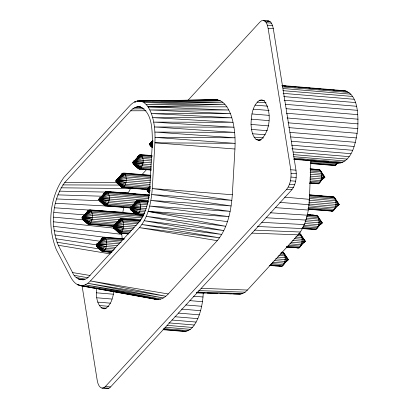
<?xml version="1.0" encoding="UTF-8"?>
<svg xmlns="http://www.w3.org/2000/svg" width="409" height="409" viewBox="0 0 409 409"><rect width="100%" height="100%" fill="white"/><g stroke="black" fill="none" stroke-linecap="round" stroke-linejoin="round"><path stroke-width="0.61" d="M293.785 159.326L338.816 163.073C353.248 161.233 356.07 140.118 357.788 128.615C358.11 116.729 358.964 95.64 345.165 90.772L281.74 85.491M138.917 106.667C152.772 110.936 152.235 131.228 152.342 142.925L149.73 188.656C148.789 200.507 146.396 213.099 138.615 222.501L89.632 275.784C84.903 282.578 75.077 279.879 72.582 272.578L58.272 245.252C50.159 225.308 52.02 200.113 64.755 182.486L130.66 110.793C133.048 108.063 136.509 106.284 140.185 106.652M143.314 215.308L91.289 210.978L82.654 216.525L81.979 217.839L82.613 219.244L87.725 223.963L89.361 224.137C92.961 220.829 93.492 214.076 90.588 210.17L89.791 209.837L88.124 210.635L84.735 215.108M104.76 308.821L103.487 308.713L101.258 307.778C96.386 302.839 96.146 295.232 96.381 288.693M123.365 239.776L105.599 238.299L96.964 243.851L96.289 245.165L96.923 246.566L102.035 251.29L103.671 251.463C107.27 248.156 107.802 241.402 104.898 237.496L103.262 237.322L99.801 241.438M148.815 195.952L108.206 192.573L99.571 198.12L98.901 199.434L99.53 200.839L104.643 205.558L106.279 205.732C109.878 202.424 110.41 195.671 107.506 191.765L105.87 191.591L105.047 192.23L101.657 196.703M140.282 221.371L122.516 219.894L113.881 225.446L113.211 226.76L113.84 228.161L118.953 232.885L120.589 233.058C124.188 229.751 124.719 222.997 121.816 219.091L121.023 218.759L119.356 219.556L115.589 224.521M150.507 176.279L125.123 174.168L116.493 179.715L115.819 181.029L116.447 182.434L121.565 187.153L123.201 187.327C126.795 184.019 127.332 177.266 124.428 173.36L122.792 173.186L121.964 173.825L118.201 178.794M148.319 202.23L139.433 201.489L130.803 207.041L130.128 208.355L130.757 209.756L135.875 214.48L137.511 214.653C141.11 211.346 141.642 204.592 138.738 200.686L137.94 200.354L136.274 201.151L132.511 206.116M152.194 156.606L142.046 155.763L133.411 161.31L132.736 162.624L133.37 164.029L138.482 168.748L140.118 168.922C143.717 165.614 144.249 158.861 141.345 154.955L140.548 154.622L138.886 155.42L135.497 159.893M251.039 124.423C251.254 116.003 252.148 105.706 259.475 100.297L261.821 99.852L264.05 100.788C272.164 111.049 270.569 131.299 260.62 139.898L258.268 140.343L256.039 139.408C252.026 135.578 251.412 129.668 251.039 124.423L268.825 125.906M269.96 265.538L282.128 266.325C285.722 263.018 286.254 256.264 283.355 252.358L282.558 252.026M82.097 285.983L97.204 380.298L97.945 383.402L99.05 385.84L100.45 387.451L102.04 388.115L103.722 387.798L105.374 386.515L286.719 189.244C290.896 183.769 291.551 176.381 290.768 169.74L268.11 28.267L267.368 25.164L266.259 22.725L264.863 21.12L263.268 20.45L261.591 20.767L259.94 22.05L187.833 100.486M102.04 388.115L107.245 388.55L108.922 388.233L110.573 386.95L291.924 189.679C296.101 184.203 296.75 176.816 295.973 170.175L273.309 28.702L272.568 25.598L271.464 23.16L270.068 21.549L268.473 20.885L263.268 20.45M286.249 247.082L299.045 247.92C302.645 244.613 303.176 237.859 300.272 233.953L299.475 233.621M301.908 228.575L315.968 229.515C319.562 226.208 320.094 219.454 317.19 215.548L307.583 214.48M309.552 183.263L318.575 183.789C322.174 180.476 322.706 173.723 319.802 169.817L310.196 168.753M308.13 209.275L332.885 211.11C336.484 207.803 337.016 201.049 334.112 197.143L333.315 196.811L309.398 194.817M234.94 149.009C235.507 137.107 234.664 124.898 230.425 113.661C227.885 107.316 223.227 99.643 215.471 99.801L139.382 100.88C135.604 100.726 132.317 103.012 129.837 105.65L63.927 177.342C49.208 197.716 47.061 226.842 56.437 249.899L70.747 277.22C72.756 280.901 75.634 284.598 79.929 285.574L155.901 299.414C160.706 300.247 165.144 297.348 168.257 293.959L217.245 240.676C227.823 227.936 231.065 210.824 232.327 194.74L234.94 149.009L154.899 142.792C155.369 132.945 154.684 122.884 151.376 113.528C149.27 108.099 145.798 101.657 139.382 100.88L217.956 99.965L141.724 101.381L220.369 100.767L143.978 102.562L222.685 102.189L146.105 104.402L224.878 104.223L148.063 106.867L228.774 109.995L149.832 109.929L230.425 113.661L151.376 113.528L231.857 117.792L152.675 117.613L233.043 122.327L153.707 122.112L233.974 127.219L154.454 126.964L234.633 132.398L154.909 132.081L235.022 137.802L155.057 137.383L235.119 143.365L154.899 142.792L152.286 188.523C151.202 202.225 148.436 216.78 139.438 227.644L90.455 280.932C87.771 283.805 84.034 286.244 79.929 285.574L158.37 299.562L82.562 285.646L160.87 299.076L85.225 284.884L163.37 297.972L87.874 283.299L165.844 296.259L90.455 280.932L168.257 293.959M196.463 292.813L240.339 294.163L242.736 293.544L245.119 292.164L247.44 290.042L298.202 234.827C306.305 224.97 308.647 211.739 309.414 199.341L310.922 160.246M163.104 329.7L184.035 331.443C191.141 331.556 195.17 324.24 197.813 318.642C201.269 310.492 202.89 301.658 203.253 292.844M113.86 291.152C112.95 297.363 111.366 304.531 105.839 308.268L103.487 308.713M123.84 206.928L122.823 212.297L96.907 210.589M149.5 192.905L147.68 191.351L147.046 189.95L147.721 188.636L149.755 187.327M271.121 263.56L283.708 264.608L284.178 263.493M310.083 181.228L320.155 182.066L320.625 180.952M288.667 245.206L300.625 246.203L301.096 245.088M303.069 226.591L317.548 227.798L318.253 226.126M308.662 207.24L334.465 209.393L334.935 208.278M86.948 212.68L88.124 210.635L87.091 212.251M103.871 194.275L105.047 192.23L102.976 195.461L104.29 193.314M120.788 175.87L121.964 173.825L120.241 176.514M101.049 240.482L102.439 237.961L101.059 240.114M137.705 157.465L138.886 155.42L137.848 157.036M118.181 221.596L119.356 219.556L116.943 223.319M134.888 203.672L136.274 201.151L134.551 203.84M337.497 162.7L336.321 164.74L334.654 165.543L310.738 163.549M320.227 181.494L319.398 183.145L309.961 182.358M283.78 264.03L282.951 265.686L270.364 264.638M337.425 162.537L336.321 164.74L310.518 162.593M300.978 245.073L299.874 247.281L287.287 246.233M317.343 227.772L316.791 228.876L302.317 227.67M334.536 208.815L333.708 210.471L307.905 208.319M319.189 182.787L318.575 183.789L309.761 183.053M336.106 164.382L335.492 165.384L310.947 163.339M86.693 212.792L87.373 211.719M119.852 177.056L121.212 174.909M137.45 157.577L138.13 156.504M101.003 240.114L101.683 239.04M116.902 223.324L118.6 220.635M134.162 204.382L135.522 202.23M320.155 182.066L322.778 178.707L324.874 177.255L320.503 170.625L310.431 169.786M337.824 162.7L337.077 163.661L310.641 161.463M283.708 264.608L286.331 261.244L288.427 259.797L284.05 253.161L280.906 252.9M300.625 246.203L303.248 242.839L301.259 244.756L289.93 243.815M317.548 227.798L319.792 224.914M334.465 209.393L337.088 206.029L339.184 204.582L334.813 197.946L309.633 195.85M86.289 213.334L88.952 209.996L83.62 215.993L90.588 210.17L135.635 213.922M102.444 195.885L103.589 194.454M104.73 193.022L105.87 191.591L98.901 199.434L107.864 204.014L132.608 206.075M119.367 177.48L122.792 173.186L117.46 179.183M137.424 157.644L139.709 154.781L133.968 161.238M100.215 241.136L103.262 237.322L104.53 237.424M115.992 224.163L117.516 222.256M118.278 221.3L120.18 218.917L121.453 219.019M132.915 205.758L137.102 200.512L138.37 200.614M152.94 140.527L149.658 144.219L150.287 145.624L152.562 147.567M97.521 243.779L103.262 237.322M120.18 218.917L113.211 226.76L122.173 231.341L130.42 232.026M131.361 206.969L137.102 200.512M148.278 188.564L149.919 186.719M141.805 174.761L146.545 169.607M151.391 142.439L152.695 141.105M134.04 161.289L140.548 154.622L151.969 155.573M117.557 179.249L123.63 173.027L150.916 175.303M99.765 198.544L98.901 199.434L108.497 202.573L133.876 204.684M101.069 197.21L106.713 191.432L149.224 194.975M83.717 216.059L89.791 209.837L135.476 213.641M148.784 188.171L150.088 186.836M132.296 206.131L137.94 200.354L148.094 201.197M114.075 225.87L113.211 226.76L122.807 229.894L131.688 230.635M115.379 224.536L121.023 218.759L140.691 220.395M98.027 243.386L104.101 237.164L124.408 238.851M310.088 179.73L320.789 180.625L322.778 178.707M308.667 205.747L335.099 207.946L337.088 206.029M303.703 225.144L318.182 226.351L319.373 225.201M272.384 262.164L284.342 263.161L286.331 261.244M151.468 142.603L152.828 141.396M135.456 160.205L141.345 154.955L152.133 155.855M117.628 179.413L124.428 173.36L150.44 175.527M99.806 198.626L98.901 199.434L108.963 200.86L134.98 203.028M101.166 197.414L107.506 191.765L149.382 195.257M83.794 216.223L90.588 210.17M132.393 206.335L138.738 200.686L148.252 201.479M114.116 225.952L113.211 226.76L123.273 228.186L133.426 229.03M115.926 224.337L121.816 219.091L140.486 220.604M99.914 241.934L104.898 237.496L124.198 239.066M318.182 226.351L322.266 222.987L317.89 216.351L307.19 215.461M301.259 244.756L305.344 241.392L300.973 234.756L298.452 234.546M152.664 141.228L149.858 143.564L149.658 144.219L152.46 145.65M133.876 161.192L141.345 154.955M149.996 184.464L125.885 182.455L116.023 180.374L124.428 173.36M107.506 191.765L99.101 198.779L108.963 200.86M149.714 189.812L147.25 189.295L150.052 186.954M145.906 210.257L140.195 209.781L130.333 207.7L138.738 200.686M121.816 219.091L113.411 226.105L123.273 228.186M115.87 247.384L106.355 246.591L96.493 244.51L104.898 237.496M320.789 180.625L323.979 178.017L321.53 177.056L310.201 176.11M335.099 207.946L338.289 205.344L335.84 204.377L308.78 202.123M284.342 263.161L287.532 260.559L285.083 259.592L275.64 258.805M152.894 141.494L149.858 143.564L152.327 144.086M133.953 161.279L142.046 155.763M117.536 179.341L119.055 178.304M120.067 177.613L125.123 174.168M108.206 192.573L99.101 198.779L109.234 198.999L136.519 201.274M83.702 216.151L91.289 210.978M132.352 206.32L139.433 201.489M122.516 219.894L113.411 226.105L123.549 226.325L134.331 227.225M98.012 243.473L105.599 238.299M152.869 141.274L149.858 143.564L152.393 143.62M320.569 224.204L321.372 223.749L318.923 222.782L305.073 221.627M303.652 242.609L304.454 242.154L302 241.187L292.563 240.4M152.629 141.826L150.333 142.905L152.143 143.073M150.016 187.552L147.721 188.636L150.139 188.856M323.979 178.017L321.259 178.912L309.93 177.971M338.289 205.344L335.569 206.238L309.132 204.035M321.372 223.749L318.647 224.643L304.802 223.488M304.454 242.154L301.73 243.048L291.029 242.154M287.532 260.559L284.812 261.453L274.112 260.559M152.721 142.209L150.333 142.905L152.153 142.721M150.113 187.941L147.721 188.636L150.154 188.385M267.353 21.094L268.473 20.885M332.476 196.969L333.315 196.811M315.559 215.374L316.397 215.216M214.464 99.985L215.471 99.801L177.823 100.404M343.074 90.859L345.165 90.772M152.296 100.818L172.716 100.486M136.841 106.826L140.66 106.775M134.75 107.577L142.419 107.49M160.604 100.818L172.736 100.691M199.551 100.409L201.463 100.389M132.68 108.906L144.116 108.814M130.66 110.793L145.967 110.747M64.755 182.486L117.056 182.317M148.063 106.867L226.913 106.836M62.817 184.904L119.929 185.083M60.997 187.808L130.461 188.569L128.472 192.537L113.247 192.235M59.325 191.151L105.634 192.082M151.325 162.879L143.073 162.189L132.94 161.969L142.802 164.05L151.049 164.74M116.023 180.374L126.156 180.594L150.267 182.603M147.25 189.295L149.786 189.347M130.333 207.7L146.177 208.396M119.602 219.679L92.316 217.404L82.183 217.184L92.045 219.265L118.692 221.484M96.493 244.51L106.626 244.73L117.414 245.63M57.817 194.883L101.821 196.218M197.107 292.098L242.736 293.544M196.509 292.721L204.168 292.956M207.353 293.054L217.562 293.371M220.114 293.447L230.957 293.785M233.513 293.861L240.339 294.163M198.631 290.594L245.119 292.164M251.867 233.12L298.202 234.827M201.105 288.335L247.44 290.042M56.514 198.948L99.719 200.737M254.475 230.129L300.411 232.015M257.297 226.489L302.466 228.57M261.811 222.353L304.322 224.561M55.419 203.278L111.171 206.254M113.068 206.351L116.238 206.525M266.054 217.741L305.937 220.073M321.53 177.056L324.874 177.255L321.055 171.841L310.354 170.952M335.84 204.377L339.184 204.582L335.365 199.168L309.562 197.015M318.923 222.782L322.266 222.987L318.442 217.573L306.484 216.576M302 241.187L305.344 241.392L301.525 235.978L297.118 235.61M285.083 259.592L288.427 259.797L284.608 254.383L280.201 254.015M270.323 212.777L307.277 215.206M217.245 240.676L139.438 227.644L219.572 237.818L141.903 224.531L221.775 234.439L144.198 220.737L223.841 230.579L146.279 216.335L225.727 226.284L148.109 211.412L228.902 216.622L149.653 206.059L230.144 211.371L150.88 200.39L231.136 205.931L151.759 194.505L231.867 200.364L152.286 188.523L232.327 194.74M54.561 207.803L88.692 210.047M91.851 210.257L94.382 210.42M275.237 207.629L308.32 210.052M53.952 212.445L85.159 214.904M279.802 202.358L309.035 204.725M264.863 21.12L270.068 21.549M266.259 22.725L271.464 23.16M267.368 25.164L272.568 25.598M268.11 28.267L273.309 28.702M284.091 85.946L285.993 86.105M289.168 86.371L291.07 86.529M293.606 86.739L295.508 86.897M298.677 87.163L300.584 87.322M303.754 87.587L305.656 87.746M308.826 88.007L310.094 88.114M313.268 88.38L315.17 88.538M318.34 88.799L320.242 88.957M323.412 89.223L325.319 89.382M328.488 89.648L329.756 89.75M332.926 90.016L334.828 90.174M338.003 90.44L339.905 90.599M282.507 85.916L347.2 91.304M282.553 86.897L349.143 92.444M283.105 88.518L350.968 94.172M282.875 90.65L352.64 96.463M283.094 93.354L354.128 99.275M283.739 96.585L355.406 102.557M284.153 100.236L356.459 106.258M259.475 100.297L264.557 100.721M285.594 104.346L357.261 110.312M257.164 102.092L266.054 102.833M255.047 105.113L267.752 106.171M286.136 108.682L357.803 114.653M253.273 109.157L269.153 110.481M286.407 113.232L358.074 119.198M251.959 113.942L269.112 115.374M287.036 117.966L358.069 123.881M251.198 119.152L268.984 120.635M288.023 122.802L357.788 128.615M288.744 127.613L357.241 133.319M289.833 132.368L356.428 137.915M251.494 129.402L267.374 130.722M252.532 133.743L265.236 134.801M290.681 136.933L355.37 142.322M254.081 137.158L263.611 137.951M291.295 141.233L354.087 146.463M256.039 139.408L261.121 139.832M258.268 140.343L260.175 140.502M291.704 145.2L352.589 150.272M291.934 148.769L350.917 153.682M293.279 151.984L349.087 156.632M293.233 154.587L347.139 159.075M293.728 156.693L345.104 160.972M294.178 158.211L343.013 162.281M302.532 159.694L303.8 159.796M307.604 160.113L308.872 160.221M322.19 161.33L323.463 161.437M327.266 161.754L328.534 161.857M293.969 159.075L340.901 162.987M309.986 168.963L319.802 169.817L320.636 171.458M151.483 157.721L142.598 156.979L133.411 161.31L143.073 162.189M290.768 169.74L295.973 170.175M151.218 159.219L142.971 158.528L133.411 161.31L143.13 160.308L151.381 160.998M310.094 172.45L321.423 173.396L324.874 177.255L321.586 175.17L310.257 174.229M291.096 173.293L296.295 173.728M290.983 177.061L296.182 177.496M151.218 166.499L142.332 165.763L132.736 162.624L142.802 164.05M151.095 169.132L140.947 168.283L132.859 163.37L141.698 167.204L151.218 167.997M290.436 180.778L295.641 181.213M140.389 168.907L138.482 168.748L136.606 166.453M142.925 169.121L144.827 169.28M148.002 169.541L149.904 169.699M310.017 183.038L311.903 183.191M315.053 183.457L316.939 183.61M150.906 169.822L140.118 168.922L133.37 164.029L140.947 168.283M133.37 164.029L139.28 169.086L151.335 170.088M289.5 184.198L294.7 184.633M288.233 187.087L293.432 187.521M150.425 177.445L125.681 175.384L116.493 179.715L126.156 180.594M286.719 189.244L291.924 189.679M150.159 178.943L126.049 176.933L116.493 179.715L126.212 178.713L150.323 180.722M310.446 195.134L312.338 195.292M314.853 195.502L317.369 195.712M319.889 195.921L322.404 196.131M324.925 196.34L327.44 196.55M329.961 196.76L331.847 196.913M309.567 195.098L334.112 197.143L334.945 198.784M309.301 198.513L335.733 200.717L339.184 204.582L335.896 202.496L308.836 200.241M150.159 186.228L125.415 184.168L115.819 181.029L125.885 182.455M148.135 188.697L124.024 186.688L115.941 181.775L124.781 185.609L149.525 187.67M122.833 187.261L121.565 187.153L119.689 184.858M126.008 187.526L127.91 187.685M131.079 187.946L132.986 188.104M136.156 188.37L137.424 188.477M140.599 188.738L142.501 188.897M145.676 189.162L147.577 189.321M147.312 189.336L123.201 187.327L116.447 182.434L124.024 186.688M116.447 182.434L122.363 187.491L147.741 189.602M108.411 191.801L110.946 192.015M113.487 192.225L116.023 192.44M118.559 192.649L121.1 192.859M123.002 193.017L125.543 193.232M128.078 193.442L130.614 193.651M133.155 193.866L135.691 194.076M138.232 194.285L140.768 194.5M142.669 194.658L145.21 194.868M147.746 195.078L149.653 195.236M308.34 209.065L332.885 211.11M149.367 197.174L108.758 193.789L99.571 198.12L109.234 198.999M148.467 198.616L109.131 195.338L99.571 198.12L109.295 197.118L147.997 200.344M140.906 200.829L143.447 201.039M145.982 201.248L147.889 201.407M308.003 214.745L310.523 214.955M312.41 215.108L314.925 215.318M307.123 214.71L317.19 215.548L317.747 216.642M147.603 203.345L139.99 202.711L130.803 207.041L140.466 207.92M147.337 204.843L140.359 204.26L130.803 207.041L140.522 206.039L146.867 206.565M306.229 218.074L318.815 219.122L322.266 222.987L318.979 220.901L305.763 219.797M130.185 207.956L105.44 205.896L99.53 200.839L107.107 205.093L131.217 207.102M105.916 205.666L104.643 205.558L102.766 203.263M130.389 207.741L106.279 205.732L99.53 200.839M144.801 211.913L139.725 211.489L130.128 208.355L140.195 209.781M144.045 214.49L138.334 214.014L130.251 209.096L139.091 212.936L144.801 213.411M136.509 214.531L143.856 215.18M302.747 228.416L315.968 229.515M138.334 214.014L130.757 209.756L136.672 214.812L143.651 215.395M143.232 216.473L91.841 212.194L82.654 216.525L92.316 217.404M142.337 217.92L92.209 213.743L82.654 216.525L92.373 215.523L141.228 219.592M298.386 233.795L300.272 233.953L301.111 235.594M138.932 222.435L123.068 221.116L113.881 225.446L123.549 226.325M138.032 223.881L123.441 222.665L113.881 225.446L123.605 224.444L136.294 225.497M295.6 237L301.893 237.527L305.344 241.392L302.057 239.306L294.506 238.677M116.954 223.089L91.575 220.978L81.979 217.839L92.045 219.265M114.929 225.558L90.184 223.498L82.102 218.585L90.941 222.419L115.686 224.48M114.106 226.203L87.725 223.963L85.849 221.668M90.184 223.498L82.613 219.244L88.523 224.301L113.267 226.361M128.636 233.958L119.75 233.217L113.84 228.161L121.417 232.419L129.029 233.053M119.592 232.936L121.493 233.094M124.663 233.36L125.936 233.462M286.709 246.852L287.972 246.959M291.116 247.22L293.002 247.379M296.152 247.639L298.207 248.079M128.84 233.743L120.589 233.058L113.84 228.161M286.458 246.872L299.045 247.92M281.464 252.2L283.355 252.358L283.912 253.452M122.01 240.84L106.151 239.521L96.964 243.851L106.626 244.73M121.115 242.286L106.519 241.07L96.964 243.851L106.683 242.849L119.372 243.902M278.682 255.405L284.976 255.932L288.427 259.797L285.139 257.711L277.588 257.082M114.771 249.04L105.885 248.299L96.289 245.165L106.355 246.591M112.112 251.458L104.494 250.824L96.412 245.906L105.251 249.746L113.503 250.431M104.571 251.499L102.035 251.29L100.159 248.989M107.746 251.765L109.648 251.924M269.792 265.257L271.678 265.415M274.199 265.625L276.085 265.784M279.235 266.044L281.285 266.484M111.918 252.148L103.671 251.463L96.923 246.566L104.494 250.824M269.541 265.277L282.128 266.325M96.923 246.566L102.833 251.622L111.713 252.363M193.498 296.193L203.007 296.985M96.258 292.793L113.411 294.219M189.776 300.63L202.46 301.689M185.793 304.961L201.647 306.285M96.713 297.772L111.959 299.04M97.751 302.113L110.456 303.171M181.565 309.107L200.594 310.687M99.3 305.528L108.83 306.321M178.375 313.089L199.306 314.833M101.258 307.778L106.34 308.202M174.98 316.74L197.813 318.642M172.036 320.042L196.136 322.052M168.943 322.89L194.311 325.002M166.99 325.334L192.358 327.445M164.955 327.226L190.323 329.337M163.498 328.591L188.232 330.651M163.293 329.455L186.126 331.356M105.374 386.515L110.573 386.95M103.722 387.798L108.922 388.233M284.644 197.138L309.414 199.341M53.594 217.143L84.136 219.94M53.507 221.811L114.009 228.125M53.681 226.376L121.775 234.337L122.235 238.968M148.109 211.412L227.424 221.617M54.116 230.768L105.88 237.435M107.143 237.598L109.034 237.839M54.806 234.914L99.709 241.198M152.174 144.576L149.658 144.219L152.056 145.006M149.847 191.381L147.046 189.95L150.195 190.395M55.736 238.754L96.575 244.879M56.897 242.215L100.384 249.127M58.272 245.252L110.297 253.917M72.582 272.578L90.133 275.497M74.315 275.375L88.042 277.752M76.243 277.537L85.021 279.102M78.323 279.025L83.329 279.93M336.781 162.547L338.816 163.073M182.506 331.045L184.035 331.443M154.101 298.836L155.901 299.414M147.046 189.95L150.047 190.926M331.249 210.937L332.047 211.269M314.332 229.342L315.124 229.674M152.542 146.161L149.776 144.965L152.475 146.601M149.377 191.652L147.168 190.691L149.326 192M107.864 204.014L99.019 200.18L107.107 205.093M122.173 231.341L113.329 227.501L121.417 232.419M132.736 162.624L141.698 167.204M115.819 181.029L124.781 185.609M130.128 208.355L139.091 212.936M81.979 217.839L90.941 222.419M96.289 245.165L105.251 249.746M152.22 147.02L150.287 145.624L152.455 146.836M149.607 192.751L147.68 191.351L149.3 192.261M150.287 145.624L152.537 147.393M147.68 191.351L149.469 192.711M130.757 209.756L137.511 214.653M82.613 219.244L89.361 224.137M139.28 169.086L134.239 164.566L137.787 167.946M122.363 187.491L117.322 182.971L120.865 186.351M136.672 214.812L131.632 210.298L135.875 214.48M105.44 205.896L100.404 201.376L103.947 204.756L103.579 203.943M119.75 233.217L114.714 228.703L118.953 232.885M88.523 224.301L83.482 219.781L87.025 223.161M102.833 251.622L97.792 247.108L101.335 250.482L100.967 249.669M152.491 147.429L151.161 146.161L152.434 147.419M134.392 212.68L135.174 213.672M117.47 231.085L118.257 232.077L117.889 231.264M334.813 197.946L336.147 200.788M320.503 170.625L321.837 173.467M317.89 216.351L318.964 218.626M300.973 234.756L301.776 236.463M284.05 253.161L285.124 255.436M121.729 233.13L121.775 234.337M135.839 101.907L134.566 101.933L135.839 101.923M143.999 100.951L136.979 101.064L144.004 100.992M79.264 284.991L77.388 284.674L79.259 285.017M149.438 192.736L148.554 191.893L149.397 192.726"/></g></svg>
